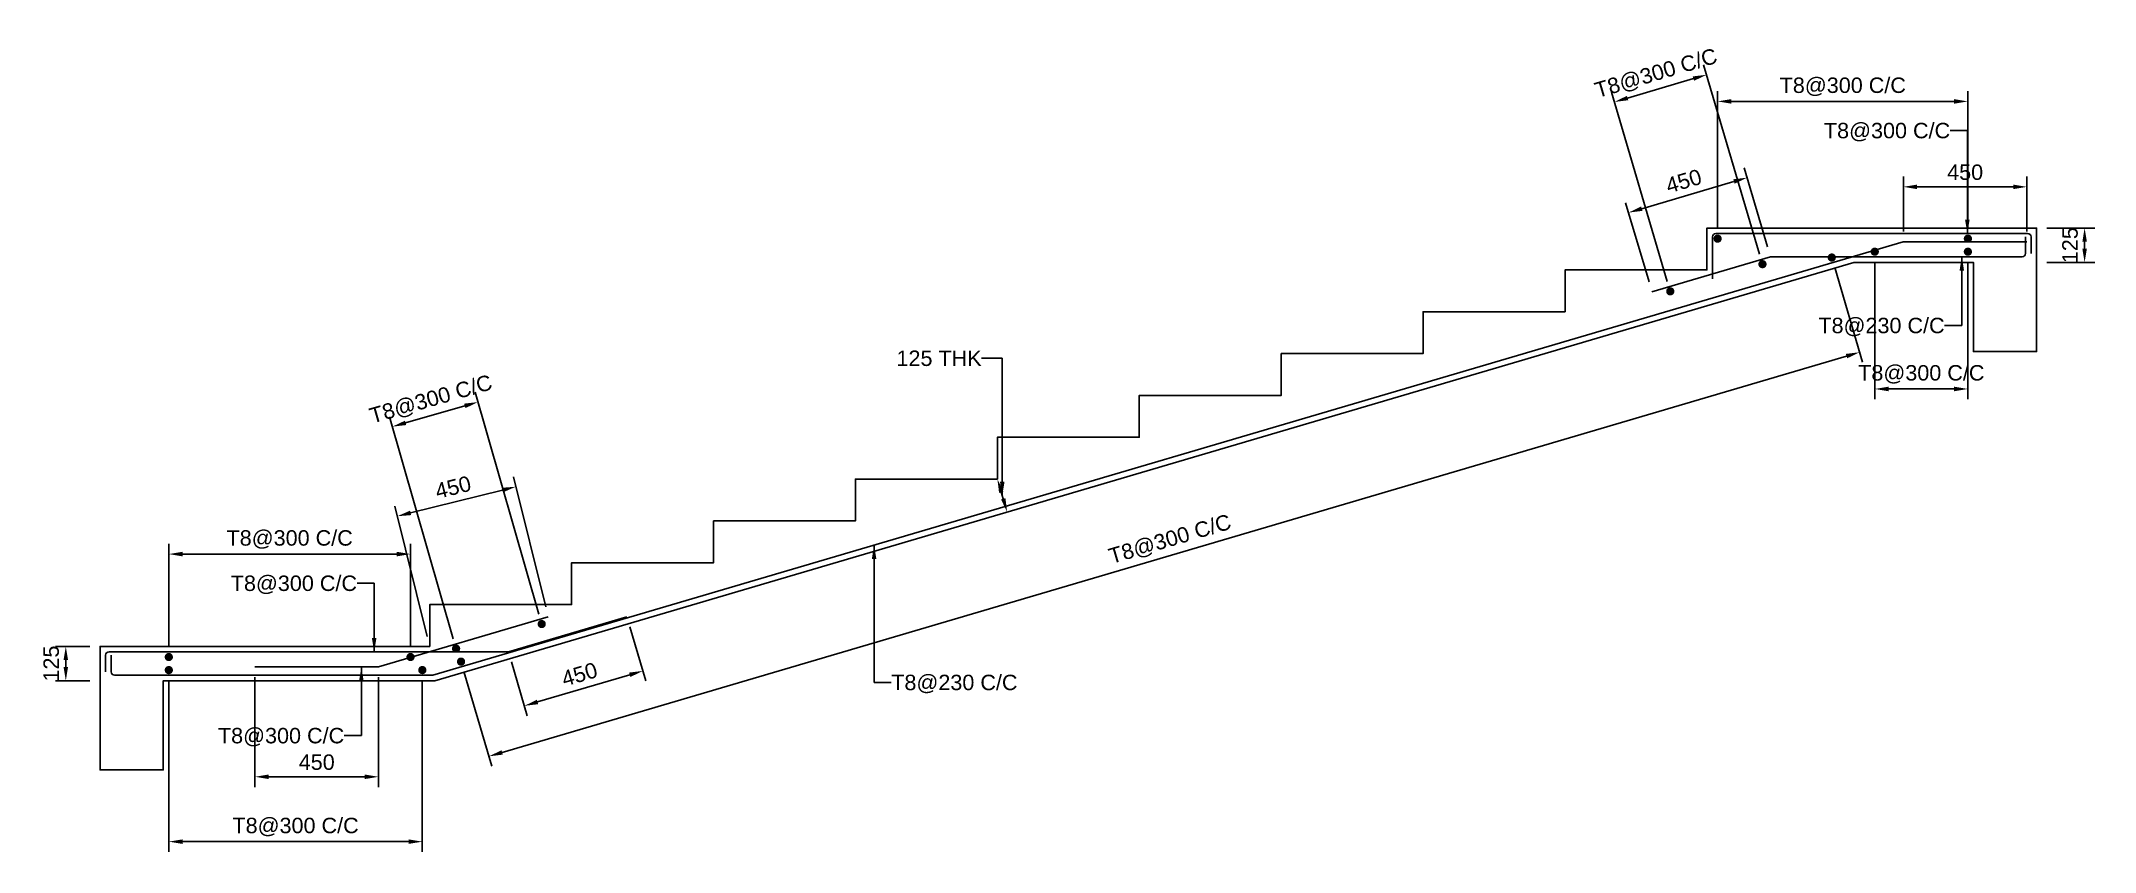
# Model space of a CAD drawing. Header units: inches. Extents: x -5660 to 24250, y -2995 to 8820.
import ezdxf
from ezdxf.enums import TextEntityAlignment as Align

# ---------------------------------------------------------------- set-up
doc = ezdxf.new("R2010")
doc.units = ezdxf.units.IN
doc.header["$MEASUREMENT"] = 0
for name, color, linetype in [('Concrete Line', 2, 'Continuous'), ('Dimension', 31, 'Continuous'), ('Reinforcement', 4, 'Continuous'), ('Text', 31, 'Continuous')]:
    doc.layers.add(name, color=color, linetype=linetype)
doc.styles.add('SC-SLB2', font='SansSerif')
doc.dimstyles.new('SlabElev', dxfattribs={"dimtxt": 225, "dimasz": 200, "dimexe": 150, "dimexo": 150, "dimgap": 100, "dimtad": 1, "dimtoh": 1, "dimdec": 4, "dimlfac": 0.25, "dimzin": 0, "dimdsep": 46, "dimtxsty": 'SC-SLB2', "dimcen": 0.09, "dimclrd": 8, "dimclre": 8, "dimclrt": 31, "dimadec": 0, "dimazin": 0, "dimtfac": 1, "dimtdec": 0, "dimtix": 1, "dimtofl": 0, "dimtmove": 0, "dimatfit": 3, "dimfxl": 1, "dimtolj": 1, "dimtzin": 0, "dimarcsym": 0})

# ---------------------------------------------------------------- blocks, each defined once
blk = doc.blocks.new('*D0')
at = {"color": 8, "linetype": 'ByBlock', "lineweight": -2, "transparency": 16777216}
for p, q in [((8267, 2438), (8267, 2438)), ((8323, 2247), (8352, 2151)), ((8408, 1959), (8408, 1959))]:
    blk.add_line(p, q, dxfattribs=at)
at = {"color": 8, "transparency": 16777216}
for points in [[(8267, 2438), (8355, 2256), (8291, 2237)], [(8408, 1959), (8320, 2141), (8384, 2160)]]:
    blk.add_solid(points, dxfattribs=at)
at = {"layer": 'DEFPOINTS', "color": 31, "transparency": 16777216}
for p in [(8267, 2438), (8267, 2438), (8408, 1959)]:
    blk.add_point(p, dxfattribs=at)
blk = doc.blocks.new('*D1')
at = {"color": 8, "linetype": 'ByBlock', "lineweight": -2, "transparency": 16777216}
for p, q in [((-4950, 0), (-5450, 0)), ((-5300, -200), (-5300, -300)), ((-4950, -500), (-5450, -500))]:
    blk.add_line(p, q, dxfattribs=at)
at = {"color": 8, "transparency": 16777216}
for points in [[(-5300, 0), (-5267, -200), (-5333, -200)], [(-5300, -500), (-5333, -300), (-5267, -300)]]:
    blk.add_solid(points, dxfattribs=at)
at = {"layer": 'DEFPOINTS', "color": 31, "transparency": 16777216}
for p in [(-5300, 0), (-4800, 0), (-4800, -500)]:
    blk.add_point(p, dxfattribs=at)
at = {"color": 31, "transparency": 16777216, "insert": (-5512, -250), "char_height": 225, "attachment_point": 5, "rotation": 90, "style": 'SC-SLB2'}
blk.add_mtext('\\A1;125', dxfattribs=at)
blk = doc.blocks.new('*D2')
at = {"color": 8, "linetype": 'ByBlock', "lineweight": -2, "transparency": 16777216}
for p, q in [((23550, 6096), (24250, 6096)), ((24100, 5896), (24100, 5796)), ((23550, 5596), (24250, 5596))]:
    blk.add_line(p, q, dxfattribs=at)
at = {"color": 8, "transparency": 16777216}
for points in [[(24100, 6096), (24133, 5896), (24067, 5896)], [(24100, 5596), (24067, 5796), (24133, 5796)]]:
    blk.add_solid(points, dxfattribs=at)
at = {"layer": 'DEFPOINTS', "color": 31, "transparency": 16777216}
for p in [(23400, 6096), (24100, 6096), (23400, 5596)]:
    blk.add_point(p, dxfattribs=at)
at = {"color": 31, "transparency": 16777216, "insert": (23888, 5846), "char_height": 225, "attachment_point": 5, "rotation": 90, "style": 'SC-SLB2'}
blk.add_mtext('\\A1;125', dxfattribs=at)
blk = doc.blocks.new('*D3')
at = {"color": 8, "linetype": 'ByBlock', "lineweight": -2, "transparency": 16777216}
for p, q in [((2915, 285), (3147, -501)), ((1189, -224), (1420, -1010)), ((1570, -810), (2913, -414))]:
    blk.add_line(p, q, dxfattribs=at)
at = {"color": 8, "transparency": 16777216}
for points in [[(3104, -357), (2922, -446), (2903, -382)], [(1378, -866), (1560, -778), (1579, -842)]]:
    blk.add_solid(points, dxfattribs=at)
at = {"layer": 'DEFPOINTS', "color": 31, "transparency": 16777216}
for p in [(2873, 429), (1146, -80), (1378, -866)]:
    blk.add_point(p, dxfattribs=at)
at = {"color": 31, "transparency": 16777216, "insert": (2181, -408), "char_height": 225, "attachment_point": 5, "rotation": 16.4344, "style": 'SC-SLB2'}
blk.add_mtext('\\A1;450', dxfattribs=at)
blk = doc.blocks.new('*D4')
at = {"color": 8, "linetype": 'ByBlock', "lineweight": -2, "transparency": 16777216}
for p, q in [((21460, 6046), (21460, 6846)), ((21660, 6696), (23060, 6696)), ((23260, 6046), (23260, 6846))]:
    blk.add_line(p, q, dxfattribs=at)
at = {"color": 8, "transparency": 16777216}
for points in [[(21460, 6696), (21660, 6729), (21660, 6663)], [(23260, 6696), (23060, 6663), (23060, 6729)]]:
    blk.add_solid(points, dxfattribs=at)
at = {"layer": 'DEFPOINTS', "color": 31, "transparency": 16777216}
for p in [(21460, 6696), (21460, 5896), (23260, 5896)]:
    blk.add_point(p, dxfattribs=at)
at = {"color": 31, "transparency": 16777216, "insert": (22360, 6908), "char_height": 225, "attachment_point": 5, "style": 'SC-SLB2'}
blk.add_mtext('\\A1;450', dxfattribs=at)
blk = doc.blocks.new('*D5')
at = {"color": 8, "linetype": 'ByBlock', "lineweight": -2, "transparency": 16777216}
for p, q in [((19483, 5820), (19143, 6974)), ((18993, 6774), (17650, 6378)), ((17757, 5311), (17416, 6465))]:
    blk.add_line(p, q, dxfattribs=at)
at = {"color": 8, "transparency": 16777216}
for points in [[(19185, 6830), (19003, 6742), (18984, 6806)], [(17459, 6321), (17641, 6410), (17660, 6346)]]:
    blk.add_solid(points, dxfattribs=at)
at = {"layer": 'DEFPOINTS', "color": 31, "transparency": 16777216}
for p in [(19185, 6830), (19526, 5676), (17799, 5167)]:
    blk.add_point(p, dxfattribs=at)
at = {"color": 31, "transparency": 16777216, "insert": (18262, 6779), "char_height": 225, "attachment_point": 5, "rotation": 16.4344, "style": 'SC-SLB2'}
blk.add_mtext('\\A1;450', dxfattribs=at)
blk = doc.blocks.new('*D6')
at = {"color": 8, "linetype": 'ByBlock', "lineweight": -2, "transparency": 16777216}
for p, q in [((1690, 575), (1219, 2472)), ((1061, 2278), (-278, 1946)), ((-36, 146), (-508, 2043))]:
    blk.add_line(p, q, dxfattribs=at)
at = {"color": 8, "transparency": 16777216}
for points in [[(1255, 2327), (1069, 2246), (1053, 2311)], [(-472, 1897), (-286, 1978), (-270, 1913)]]:
    blk.add_solid(points, dxfattribs=at)
at = {"layer": 'DEFPOINTS', "color": 31, "transparency": 16777216}
for p in [(1255, 2327), (1726, 429), (0, 0)]:
    blk.add_point(p, dxfattribs=at)
at = {"color": 31, "transparency": 16777216, "insert": (340, 2318), "char_height": 225, "attachment_point": 5, "rotation": 13.9624, "style": 'SC-SLB2'}
blk.add_mtext('\\A1;450', dxfattribs=at)
blk = doc.blocks.new('*D7')
at = {"color": 8, "linetype": 'ByBlock', "lineweight": -2, "transparency": 16777216}
for p, q in [((-2546, -450), (-2546, -2050)), ((-746, -450), (-746, -2050)), ((-946, -1900), (-2346, -1900))]:
    blk.add_line(p, q, dxfattribs=at)
at = {"color": 8, "transparency": 16777216}
for points in [[(-2546, -1900), (-2346, -1867), (-2346, -1933)], [(-746, -1900), (-946, -1933), (-946, -1867)]]:
    blk.add_solid(points, dxfattribs=at)
at = {"layer": 'DEFPOINTS', "color": 31, "transparency": 16777216}
for p in [(-2546, -300), (-746, -300), (-746, -1900)]:
    blk.add_point(p, dxfattribs=at)
at = {"color": 31, "transparency": 16777216, "insert": (-1646, -1688), "char_height": 225, "attachment_point": 5, "style": 'SC-SLB2'}
blk.add_mtext('\\A1;450', dxfattribs=at)
blk = doc.blocks.new('*D8')
at = {"color": 8, "linetype": 'ByBlock', "lineweight": -2, "transparency": 16777216}
for p, q in [((-3800, -5), (-3800, 1495)), ((-3600, 1345), (-480, 1345)), ((-280, -5), (-280, 1495))]:
    blk.add_line(p, q, dxfattribs=at)
at = {"color": 8, "transparency": 16777216}
for points in [[(-3800, 1345), (-3600, 1378), (-3600, 1312)], [(-280, 1345), (-480, 1312), (-480, 1378)]]:
    blk.add_solid(points, dxfattribs=at)
at = {"layer": 'DEFPOINTS', "color": 31, "transparency": 16777216}
for p in [(-3800, 1345), (-3800, -155), (-280, -155)]:
    blk.add_point(p, dxfattribs=at)
at = {"color": 31, "transparency": 16777216, "insert": (-2040, 1558), "char_height": 225, "attachment_point": 5, "style": 'SC-SLB2'}
blk.add_mtext('\\A1;T8@300 C/C', dxfattribs=at)
blk = doc.blocks.new('*D9')
at = {"color": 8, "linetype": 'ByBlock', "lineweight": -2, "transparency": 16777216}
for p, q in [((-3800, -495), (-3800, -2995)), ((-108, -495), (-108, -2995)), ((-3600, -2845), (-308, -2845))]:
    blk.add_line(p, q, dxfattribs=at)
at = {"color": 8, "transparency": 16777216}
for points in [[(-3800, -2845), (-3600, -2812), (-3600, -2878)], [(-108, -2845), (-308, -2878), (-308, -2812)]]:
    blk.add_solid(points, dxfattribs=at)
at = {"layer": 'DEFPOINTS', "color": 31, "transparency": 16777216}
for p in [(-3800, -345), (-108, -345), (-3800, -2845)]:
    blk.add_point(p, dxfattribs=at)
at = {"color": 31, "transparency": 16777216, "insert": (-1954, -2632), "char_height": 225, "attachment_point": 5, "style": 'SC-SLB2'}
blk.add_mtext('\\A1;T8@300 C/C', dxfattribs=at)
blk = doc.blocks.new('*D10')
at = {"color": 8, "linetype": 'ByBlock', "lineweight": -2, "transparency": 16777216}
for p, q in [((18755, 6091), (18755, 8091)), ((22400, 6091), (22400, 8091)), ((18955, 7941), (22200, 7941))]:
    blk.add_line(p, q, dxfattribs=at)
at = {"color": 8, "transparency": 16777216}
for points in [[(18755, 7941), (18955, 7974), (18955, 7908)], [(22400, 7941), (22200, 7908), (22200, 7974)]]:
    blk.add_solid(points, dxfattribs=at)
at = {"layer": 'DEFPOINTS', "color": 31, "transparency": 16777216}
for p in [(18755, 7941), (18755, 5941), (22400, 5941)]:
    blk.add_point(p, dxfattribs=at)
at = {"color": 31, "transparency": 16777216, "insert": (20578, 8154), "char_height": 225, "attachment_point": 5, "style": 'SC-SLB2'}
blk.add_mtext('\\A1;T8@300 C/C', dxfattribs=at)
blk = doc.blocks.new('*D11')
at = {"color": 8, "linetype": 'ByBlock', "lineweight": -2, "transparency": 16777216}
for p, q in [((21044, 5601), (21044, 3601)), ((22400, 5601), (22400, 3601)), ((21244, 3751), (22200, 3751))]:
    blk.add_line(p, q, dxfattribs=at)
at = {"color": 8, "transparency": 16777216}
for points in [[(21044, 3751), (21244, 3784), (21244, 3718)], [(22400, 3751), (22200, 3718), (22200, 3784)]]:
    blk.add_solid(points, dxfattribs=at)
at = {"layer": 'DEFPOINTS', "color": 31, "transparency": 16777216}
for p in [(21044, 5751), (22400, 5751), (21044, 3751)]:
    blk.add_point(p, dxfattribs=at)
at = {"color": 31, "transparency": 16777216, "insert": (21722, 3964), "char_height": 225, "attachment_point": 5, "style": 'SC-SLB2'}
blk.add_mtext('\\A1;T8@300 C/C', dxfattribs=at)
blk = doc.blocks.new('*D12')
at = {"color": 8, "linetype": 'ByBlock', "lineweight": -2, "transparency": 16777216}
for p, q in [((20460, 5522), (20867, 4142)), ((1055, -1545), (20633, 4230)), ((498, -366), (905, -1746))]:
    blk.add_line(p, q, dxfattribs=at)
at = {"color": 8, "transparency": 16777216}
for points in [[(20825, 4286), (20642, 4198), (20623, 4262)], [(863, -1602), (1045, -1513), (1064, -1577)]]:
    blk.add_solid(points, dxfattribs=at)
at = {"layer": 'DEFPOINTS', "color": 31, "transparency": 16777216}
for p in [(20418, 5666), (456, -222), (863, -1602)]:
    blk.add_point(p, dxfattribs=at)
at = {"color": 31, "transparency": 16777216, "insert": (10784, 1546), "char_height": 225, "attachment_point": 5, "rotation": 16.4344, "style": 'SC-SLB2'}
blk.add_mtext('\\A1;T8@300 C/C', dxfattribs=at)
blk = doc.blocks.new('*D13')
at = {"color": 8, "linetype": 'ByBlock', "lineweight": -2, "transparency": 16777216}
for p, q in [((1589, 470), (661, 3704)), ((342, 112), (-586, 3346)), ((510, 3505), (-352, 3257))]:
    blk.add_line(p, q, dxfattribs=at)
at = {"color": 8, "transparency": 16777216}
for points in [[(703, 3560), (520, 3472), (501, 3537)], [(-544, 3202), (-361, 3289), (-343, 3225)]]:
    blk.add_solid(points, dxfattribs=at)
at = {"layer": 'DEFPOINTS', "color": 31, "transparency": 16777216}
for p in [(703, 3560), (1631, 326), (384, -32)]:
    blk.add_point(p, dxfattribs=at)
at = {"color": 31, "transparency": 16777216, "insert": (21, 3585), "char_height": 225, "attachment_point": 5, "rotation": 16.0107, "style": 'SC-SLB2'}
blk.add_mtext('\\A1;T8@300 C/C', dxfattribs=at)
blk = doc.blocks.new('*D14')
at = {"color": 8, "linetype": 'ByBlock', "lineweight": -2, "transparency": 16777216}
for p, q in [((19366, 5713), (18552, 8473)), ((18023, 5317), (17209, 8077)), ((18403, 8273), (17444, 7990))]:
    blk.add_line(p, q, dxfattribs=at)
at = {"color": 8, "transparency": 16777216}
for points in [[(18595, 8329), (18412, 8241), (18393, 8305)], [(17252, 7933), (17434, 8022), (17453, 7958)]]:
    blk.add_solid(points, dxfattribs=at)
at = {"layer": 'DEFPOINTS', "color": 31, "transparency": 16777216}
for p in [(18595, 8329), (19409, 5569), (18066, 5173)]:
    blk.add_point(p, dxfattribs=at)
at = {"color": 31, "transparency": 16777216, "insert": (17863, 8335), "char_height": 225, "attachment_point": 5, "rotation": 16.4344, "style": 'SC-SLB2'}
blk.add_mtext('\\A1;T8@300 C/C', dxfattribs=at)

msp = doc.modelspace()

# ---------------------------------------------------------------- linework, layer by layer
at = {"layer": 'Concrete Line'}
msp.add_lwpolyline([(0, 0), (0, 609.6), (2066.66667, 609.6), (2066.66667, 1219.2), (4133.33333, 1219.2), (4133.33333, 1828.8), (6200, 1828.8), (6200, 2438.4), (8266.66667, 2438.4), (8266.66667, 3048), (10333.33333, 3048), (10333.33333, 3657.6), (12400, 3657.6), (12400, 4267.2), (14466.66667, 4267.2), (14466.66667, 4876.8), (16533.33333, 4876.8), (16533.33333, 5486.4), (18600, 5486.4), (18600, 6096), (23400, 6096), (23400, 4296), (22480, 4296), (22480, 5596), (20738.87081, 5596), (72.20414, -500), (-3880, -500), (-3880, -1800), (-4800, -1800), (-4800, 0), (0, 0)], dxfattribs=at)
at = {"layer": 'Reinforcement'}
for points in [[(23320, 5726), (23320, 5966, 0.4), (23270, 6016), (18730, 6016, 0.4), (18680, 5966), (18680, 5356)], [(-4640, -130), (-4640, -370, 0.4), (-4590, -420), (47.2888, -420), (21459.79973, 5896), (23259.79973, 5896)], [(23240, 5966), (23240, 5726, -0.4), (23190, 5676), (19525.55102, 5676), (17799.09094, 5166.74997)], [(-4720, -370), (-4720, -130, -0.4), (-4670, -80), (1146.11575, -80), (2872.57583, 429.25003)]]:
    msp.add_lwpolyline(points, format="xyb", dxfattribs=at)
at = {"layer": 'Reinforcement', "const_width": 60}
for points in [[(18725, 5941, 1), (18785, 5941, 1)], [(22370, 5941, 1), (22430, 5941, 1)], [(20387.66269, 5666.25397, 1), (20447.66269, 5666.25397, 1)], [(21013.87081, 5751, 1), (21073.87081, 5751, 1)], [(22370, 5751, 1), (22430, 5751, 1)], [(19378.72213, 5569.41666, 1), (19438.72213, 5569.41666, 1)], [(18035.91984, 5173.33331, 1), (18095.91984, 5173.33331, 1)], [(1600.54563, 325.95836, 1), (1660.54563, 325.95836, 1)], [(353.6578, -31.83333, 1), (413.6578, -31.83333, 1)], [(-3830, -155, 1), (-3770, -155, 1)], [(-3830, -345, 1), (-3770, -345, 1)], [(-310, -155, 1), (-250, -155, 1)], [(-137.79586, -345, 1), (-77.79586, -345, 1)], [(425.86193, -221.83333, 1), (485.86193, -221.83333, 1)]]:
    msp.add_lwpolyline(points, format="xyb", close=True, dxfattribs=at)
at = {"layer": 'Reinforcement'}
msp.add_lwpolyline([(1726.46008, 429.25003), (-745.84427, -300), (-2545.84427, -300)], dxfattribs=at)

# ---------------------------------------------------------------- texts
at = {"layer": 'Text', "style": 'SC-SLB2'}
for s, p in [('T8@300 C/C', (22142, 7516)), ('T8@230 C/C', (22061.38776, 4676)), ('125 THK', (8037.39584, 4198.61388)), ('T8@300 C/C', (-1059.25616, 920)), ('T8@300 C/C', (-1245.84427, -1300))]:
    msp.add_text(s, height=225, dxfattribs=at).set_placement(p, align=Align.MIDDLE_RIGHT)
msp.add_text('T8@230 C/C', height=225, dxfattribs=at).set_placement((6721.04208, -525.2), align=Align.MIDDLE_LEFT)

# ---------------------------------------------------------------- dimensions: what is measured, and where the dimension line sits
at = {"layer": 'Dimension'}
for p1, p2, distance, text, picture, middle in [((19408.72213, 5569.41666), (18065.91984, 5173.33331), -2877.43347, 'T8@300 C/C', '*D14', (17923.24705, 8131.24943)), ((18755, 5941), (22400, 5941), 2000, 'T8@300 C/C', '*D10', (20577.5, 7941)), ((19525.55102, 5676), (17799.09094, 5166.74997), -1203.36667, '450', '*D5', (18321.86848, 6575.57749)), ((21459.79973, 5896), (23259.79973, 5896), 800, '450', '*D4', (22359.79973, 6696)), ((23400, 6096), (23400, 5596), 700, '125', '*D2', (24100, 5846)), ((21043.87081, 5751), (22400, 5751), -2000, 'T8@300 C/C', '*D11', (21721.9354, 3751)), ((455.86193, -221.83333), (20417.66269, 5666.25397), -1438.71673, 'T8@300 C/C', '*D12', (10843.79928, 1342.2731)), ((1630.54563, 325.95836), (383.6578, -31.83333), -3364.23547, 'T8@300 C/C', '*D13', (79.18801, 3380.79975)), ((1726.46008, 429.25003), (0, 0), -1955.10189, '450', '*D6', (391.49475, 2111.96242)), ((8266.66667, 2438.4), (8408.12501, 1958.82776), 0, ' ', '*D0', (8337.39584, 2198.61388)), ((-3800, -155), (-280, -155), 1500, 'T8@300 C/C', '*D8', (-2040, 1345)), ((1146.11575, -80), (2872.57583, 429.25003), -819.70887, '450', '*D3', (2241.25511, -611.59423)), ((-4800, 0), (-4800, -500), -500, '125', '*D1', (-5300, -250)), ((-3800, -345), (-107.79586, -345), -2500, 'T8@300 C/C', '*D9', (-1953.89793, -2845)), ((-745.84427, -300), (-2545.84427, -300), 1600, '450', '*D7', (-1645.84427, -1900))]:
    dim = msp.add_aligned_dim(p1=p1, p2=p2, distance=distance, text=text, dimstyle='SlabElev', dxfattribs=at)
    dim.commit()
    dim.dimension.update_dxf_attribs({"geometry": picture, "text_midpoint": middle})

# ---------------------------------------------------------------- leaders
for points in [[(22392, 6016), (22392, 7516), (22142, 7516)], [(22311.38776, 5676), (22311.38776, 4676), (22061.38776, 4676)], [(8337.39584, 2198.61388), (8337.39584, 4198.61388), (8037.39584, 4198.61388)], [(6471.04208, 1474.8), (6471.04208, -525.2), (6721.04208, -525.2)], [(-809.25616, -80), (-809.25616, 920), (-1059.25616, 920)], [(-995.84427, -300), (-995.84427, -1300), (-1245.84427, -1300)]]:
    msp.add_leader(points, dimstyle='SlabElev', dxfattribs=at)

doc.saveas('drawing.dxf')
